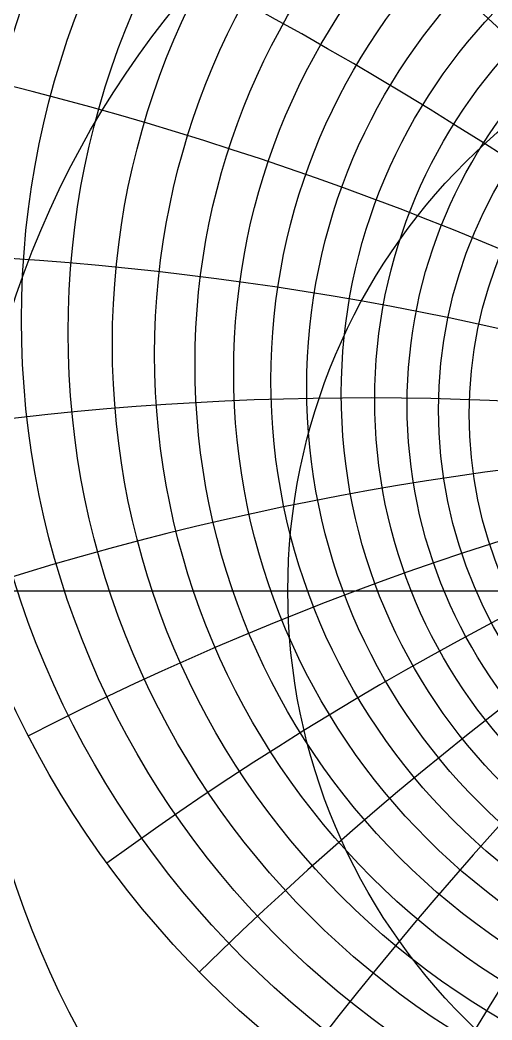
# Model space of a CAD drawing. Header units: millimetres. Extents: x -88 to 88, y -88 to 103.
# Drawn here: x -48.9 to -22.5, y -24 to 32 of the extents above; entities that cross this region are included whole.
import ezdxf

# ---------------------------------------------------------------- set-up
doc = ezdxf.new("R2010")
doc.units = ezdxf.units.MM
for name, color, linetype in [('CUT_OUTER', 1, 'Continuous'), ('ENGRAVE', 7, 'Continuous'), ('ENGRAVE_FINE', 8, 'Continuous'), ('GUIDE', 3, 'Continuous')]:
    doc.layers.add(name, color=color, linetype=linetype)

msp = doc.modelspace()

# ---------------------------------------------------------------- linework, layer by layer
at = {"layer": 'CUT_OUTER'}
msp.add_arc((0, 0), 88, 179.22372, 0.3046, dxfattribs=at)
at = {"layer": 'ENGRAVE'}
msp.add_lwpolyline([(-79.2, 0), (79.2, 0)], dxfattribs=at)
for centre, radius in [((0, 0), 79.2), ((0, 16.845), 54.511), ((0, 13.241), 41.39), ((0, 0), 51.843), ((0, 11.041), 30.941), ((0, 0), 33.936)]:
    msp.add_circle(centre, radius, dxfattribs=at)
msp.add_arc((0, -159.558), 167.769, 72, 108, dxfattribs=at)
msp.add_arc((0, -159.558), 167.769, 72, 108, dxfattribs=at)
at = {"layer": 'ENGRAVE_FINE'}
for centre, radius in [((0, 15.966), 51.597), ((0, 15.177), 48.844), ((0, 14.466), 46.235), ((0, 13.823), 43.755), ((0, 12.714), 39.13), ((0, 12.235), 36.963), ((0, 11.799), 34.881), ((0, 11.402), 32.876), ((0, 10.711), 29.07), ((0, 10.411), 27.256), ((0, 10.137), 25.494), ((0, 9.888), 23.779)]:
    msp.add_circle(centre, radius, dxfattribs=at)
for centre, radius, start, end in [((-460.942, -159.558), 490.524, 14.60069, 27.2831), ((-460.942, -159.558), 490.524, 14.60069, 27.2831), ((-290.584, -159.558), 335.538, 22.0327, 40.48799), ((-290.584, -159.558), 335.538, 22.0327, 40.48799), ((-199.939, -159.558), 261.002, 29.62447, 53.21826), ((-199.939, -159.558), 261.002, 29.62447, 53.21826), ((199.939, -159.558), 261.002, 126.78174, 150.37553), ((199.939, -159.558), 261.002, 126.78174, 150.37553), ((-140.775, -159.558), 219.007, 37.43197, 65.38611), ((-140.775, -159.558), 219.007, 37.43197, 65.38611), ((140.775, -159.558), 219.007, 114.61389, 142.56803), ((140.775, -159.558), 219.007, 114.61389, 142.56803), ((-96.861, -159.558), 193.723, 45.51313, 76.94513), ((-96.861, -159.558), 193.723, 45.51313, 76.94513), ((96.861, -159.558), 193.723, 103.05487, 134.48687), ((96.861, -159.558), 193.723, 103.05487, 134.48687), ((-61.063, -159.558), 178.536, 53.92766, 87.88511), ((-61.063, -159.558), 178.536, 53.92766, 87.88511), ((61.063, -159.558), 178.536, 92.11489, 126.07234), ((61.063, -159.558), 178.536, 92.11489, 126.07234), ((-29.582, -159.558), 170.357, 62.73644, 98.22406), ((-29.582, -159.558), 170.357, 62.73644, 98.22406), ((29.582, -159.558), 170.357, 81.77594, 117.26356), ((29.582, -159.558), 170.357, 81.77594, 117.26356)]:
    msp.add_arc(centre, radius, start, end, dxfattribs=at)
at = {"layer": 'GUIDE'}
msp.add_circle((0, 0), 80.52, dxfattribs=at)

doc.saveas('drawing.dxf')
